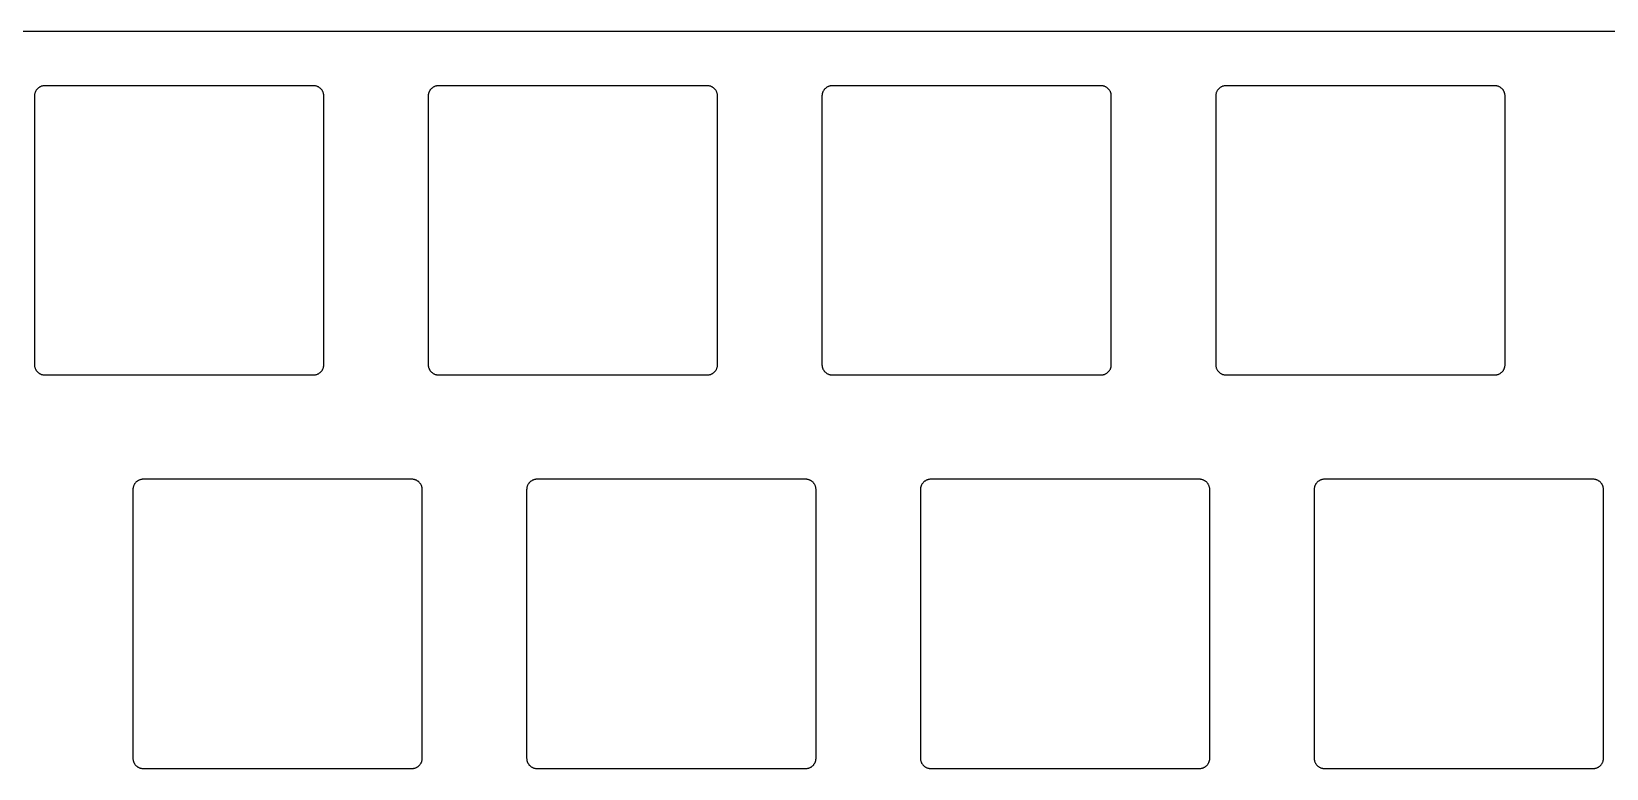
# Model space of a CAD drawing. Extents: x 17 to 282, y -159 to -67.
# Drawn here: x 133.9 to 210.1, y -102.5 to -66.8 of the extents above; entities that cross this region are included whole.
import ezdxf

# ---------------------------------------------------------------- set-up
doc = ezdxf.new("R2010")
doc.units = 0
doc.layers.add('BLACK', color=7, linetype='CONTINUOUS')

msp = doc.modelspace()

# ---------------------------------------------------------------- linework, layer by layer
at = {"layer": 'BLACK', "linetype": 'CONTINUOUS'}
for p, q in [((277.075, -66.85), (24, -66.85)), ((134.015, -69.9256), (134.013, -69.9502)), ((134.013, -69.9502), (134.013, -69.975)), ((134.013, -69.975), (134.013, -82.975)), ((134.018, -69.9012), (134.015, -69.9256)), ((134.022, -69.877), (134.018, -69.9012)), ((134.028, -69.8531), (134.022, -69.877)), ((134.034, -69.8296), (134.028, -69.8531)), ((134.042, -69.8064), (134.034, -69.8296)), ((134.051, -69.7837), (134.042, -69.8064)), ((134.06, -69.7614), (134.051, -69.7837)), ((134.071, -69.7396), (134.06, -69.7614)), ((134.083, -69.7183), (134.071, -69.7396)), ((134.097, -69.6976), (134.083, -69.7183)), ((134.111, -69.6775), (134.097, -69.6976)), ((134.126, -69.6581), (134.111, -69.6775)), ((134.142, -69.6394), (134.126, -69.6581)), ((134.159, -69.6214), (134.142, -69.6394)), ((134.177, -69.6043), (134.159, -69.6214)), ((134.196, -69.5882), (134.177, -69.6043)), ((134.215, -69.5731), (134.196, -69.5882)), ((134.235, -69.559), (134.215, -69.5731)), ((134.256, -69.5459), (134.235, -69.559)), ((134.277, -69.5339), (134.256, -69.5459)), ((134.299, -69.5229), (134.277, -69.5339)), ((134.321, -69.5131), (134.299, -69.5229)), ((134.344, -69.5043), (134.321, -69.5131)), ((134.367, -69.4966), (134.344, -69.5043)), ((134.391, -69.4901), (134.367, -69.4966)), ((134.415, -69.4847), (134.391, -69.4901)), ((134.439, -69.4805), (134.415, -69.4847)), ((134.463, -69.4774), (134.439, -69.4805)), ((134.488, -69.4756), (134.463, -69.4774)), ((134.513, -69.475), (134.488, -69.4756)), ((147.513, -69.475), (134.513, -69.475)), ((147.537, -69.4756), (147.513, -69.475)), ((147.562, -69.4774), (147.537, -69.4756)), ((147.586, -69.4805), (147.562, -69.4774)), ((147.611, -69.4847), (147.586, -69.4805)), ((147.634, -69.4901), (147.611, -69.4847)), ((147.658, -69.4966), (147.634, -69.4901)), ((147.681, -69.5043), (147.658, -69.4966)), ((147.704, -69.5131), (147.681, -69.5043)), ((147.726, -69.5229), (147.704, -69.5131)), ((147.748, -69.5339), (147.726, -69.5229)), ((147.769, -69.5459), (147.748, -69.5339)), ((147.79, -69.559), (147.769, -69.5459)), ((147.81, -69.5731), (147.79, -69.559)), ((147.829, -69.5882), (147.81, -69.5731)), ((147.848, -69.6043), (147.829, -69.5882)), ((147.866, -69.6214), (147.848, -69.6043)), ((147.883, -69.6394), (147.866, -69.6214)), ((147.899, -69.6581), (147.883, -69.6394)), ((147.914, -69.6775), (147.899, -69.6581)), ((147.929, -69.6976), (147.914, -69.6775)), ((147.942, -69.7183), (147.929, -69.6976)), ((147.954, -69.7396), (147.942, -69.7183)), ((147.965, -69.7614), (147.954, -69.7396)), ((147.974, -69.7837), (147.965, -69.7614)), ((147.983, -69.8064), (147.974, -69.7837)), ((147.991, -69.8296), (147.983, -69.8064)), ((147.997, -69.8531), (147.991, -69.8296)), ((148.003, -69.877), (147.997, -69.8531)), ((148.007, -69.9012), (148.003, -69.877)), ((148.01, -69.9256), (148.007, -69.9012)), ((148.012, -69.9502), (148.01, -69.9256)), ((148.013, -69.975), (148.012, -69.9502)), ((148.013, -82.975), (148.013, -69.975)), ((153.065, -69.9256), (153.063, -69.9502)), ((153.063, -69.9502), (153.063, -69.975)), ((153.063, -69.975), (153.063, -82.975)), ((153.068, -69.9012), (153.065, -69.9256)), ((153.072, -69.877), (153.068, -69.9012)), ((153.078, -69.8531), (153.072, -69.877)), ((153.084, -69.8296), (153.078, -69.8531)), ((153.092, -69.8064), (153.084, -69.8296)), ((153.101, -69.7837), (153.092, -69.8064)), ((153.11, -69.7614), (153.101, -69.7837)), ((153.121, -69.7396), (153.11, -69.7614)), ((153.133, -69.7183), (153.121, -69.7396)), ((153.147, -69.6976), (153.133, -69.7183)), ((153.161, -69.6775), (153.147, -69.6976)), ((153.176, -69.6581), (153.161, -69.6775)), ((153.192, -69.6394), (153.176, -69.6581)), ((153.209, -69.6214), (153.192, -69.6394)), ((153.227, -69.6043), (153.209, -69.6214)), ((153.246, -69.5882), (153.227, -69.6043)), ((153.265, -69.5731), (153.246, -69.5882)), ((153.285, -69.559), (153.265, -69.5731)), ((153.306, -69.5459), (153.285, -69.559)), ((153.327, -69.5339), (153.306, -69.5459)), ((153.349, -69.5229), (153.327, -69.5339)), ((153.371, -69.5131), (153.349, -69.5229)), ((153.394, -69.5043), (153.371, -69.5131)), ((153.417, -69.4966), (153.394, -69.5043)), ((153.441, -69.4901), (153.417, -69.4966)), ((153.465, -69.4847), (153.441, -69.4901)), ((153.489, -69.4805), (153.465, -69.4847)), ((153.513, -69.4774), (153.489, -69.4805)), ((153.538, -69.4756), (153.513, -69.4774)), ((153.563, -69.475), (153.538, -69.4756)), ((166.563, -69.475), (153.563, -69.475)), ((166.587, -69.4756), (166.563, -69.475)), ((166.612, -69.4774), (166.587, -69.4756)), ((166.636, -69.4805), (166.612, -69.4774)), ((166.661, -69.4847), (166.636, -69.4805)), ((166.684, -69.4901), (166.661, -69.4847)), ((166.708, -69.4966), (166.684, -69.4901)), ((166.731, -69.5043), (166.708, -69.4966)), ((166.754, -69.5131), (166.731, -69.5043)), ((166.776, -69.5229), (166.754, -69.5131)), ((166.798, -69.5339), (166.776, -69.5229)), ((166.819, -69.5459), (166.798, -69.5339)), ((166.84, -69.559), (166.819, -69.5459)), ((166.86, -69.5731), (166.84, -69.559)), ((166.879, -69.5882), (166.86, -69.5731)), ((166.898, -69.6043), (166.879, -69.5882)), ((166.916, -69.6214), (166.898, -69.6043)), ((166.933, -69.6394), (166.916, -69.6214)), ((166.949, -69.6581), (166.933, -69.6394)), ((166.964, -69.6775), (166.949, -69.6581)), ((166.978, -69.6976), (166.964, -69.6775)), ((166.992, -69.7183), (166.978, -69.6976)), ((167.004, -69.7396), (166.992, -69.7183)), ((167.015, -69.7614), (167.004, -69.7396)), ((167.024, -69.7837), (167.015, -69.7614)), ((167.033, -69.8064), (167.024, -69.7837)), ((167.041, -69.8296), (167.033, -69.8064)), ((167.047, -69.8531), (167.041, -69.8296)), ((167.053, -69.877), (167.047, -69.8531)), ((167.057, -69.9012), (167.053, -69.877)), ((167.06, -69.9256), (167.057, -69.9012)), ((167.062, -69.9502), (167.06, -69.9256)), ((167.063, -69.975), (167.062, -69.9502)), ((167.063, -82.975), (167.063, -69.975)), ((172.113, -69.9502), (172.112, -69.975)), ((172.112, -69.975), (172.112, -82.975)), ((172.115, -69.9256), (172.113, -69.9502)), ((172.118, -69.9012), (172.115, -69.9256)), ((172.122, -69.877), (172.118, -69.9012)), ((172.128, -69.8531), (172.122, -69.877)), ((172.134, -69.8296), (172.128, -69.8531)), ((172.142, -69.8064), (172.134, -69.8296)), ((172.151, -69.7837), (172.142, -69.8064)), ((172.16, -69.7614), (172.151, -69.7837)), ((172.171, -69.7396), (172.16, -69.7614)), ((172.183, -69.7183), (172.171, -69.7396)), ((172.197, -69.6976), (172.183, -69.7183)), ((172.211, -69.6775), (172.197, -69.6976)), ((172.226, -69.6581), (172.211, -69.6775)), ((172.242, -69.6394), (172.226, -69.6581)), ((172.259, -69.6214), (172.242, -69.6394)), ((172.277, -69.6043), (172.259, -69.6214)), ((172.296, -69.5882), (172.277, -69.6043)), ((172.315, -69.5731), (172.296, -69.5882)), ((172.335, -69.559), (172.315, -69.5731)), ((172.356, -69.5459), (172.335, -69.559)), ((172.377, -69.5339), (172.356, -69.5459)), ((172.399, -69.5229), (172.377, -69.5339)), ((172.421, -69.5131), (172.399, -69.5229)), ((172.444, -69.5043), (172.421, -69.5131)), ((172.467, -69.4966), (172.444, -69.5043)), ((172.491, -69.4901), (172.467, -69.4966)), ((172.514, -69.4847), (172.491, -69.4901)), ((172.539, -69.4805), (172.514, -69.4847)), ((172.563, -69.4774), (172.539, -69.4805)), ((172.588, -69.4756), (172.563, -69.4774)), ((172.612, -69.475), (172.588, -69.4756)), ((185.612, -69.475), (172.612, -69.475)), ((185.637, -69.4756), (185.612, -69.475)), ((185.662, -69.4774), (185.637, -69.4756)), ((185.686, -69.4805), (185.662, -69.4774)), ((185.71, -69.4847), (185.686, -69.4805)), ((185.734, -69.4901), (185.71, -69.4847)), ((185.758, -69.4966), (185.734, -69.4901)), ((185.781, -69.5043), (185.758, -69.4966)), ((185.804, -69.5131), (185.781, -69.5043)), ((185.826, -69.5229), (185.804, -69.5131)), ((185.848, -69.5339), (185.826, -69.5229)), ((185.869, -69.5459), (185.848, -69.5339)), ((185.89, -69.559), (185.869, -69.5459)), ((185.91, -69.5731), (185.89, -69.559)), ((185.929, -69.5882), (185.91, -69.5731)), ((185.948, -69.6043), (185.929, -69.5882)), ((185.966, -69.6214), (185.948, -69.6043)), ((185.983, -69.6394), (185.966, -69.6214)), ((185.999, -69.6581), (185.983, -69.6394)), ((186.014, -69.6775), (185.999, -69.6581)), ((186.028, -69.6976), (186.014, -69.6775)), ((186.042, -69.7183), (186.028, -69.6976)), ((186.054, -69.7396), (186.042, -69.7183)), ((186.065, -69.7614), (186.054, -69.7396)), ((186.074, -69.7837), (186.065, -69.7614)), ((186.083, -69.8064), (186.074, -69.7837)), ((186.091, -69.8296), (186.083, -69.8064)), ((186.097, -69.8531), (186.091, -69.8296)), ((186.103, -69.877), (186.097, -69.8531)), ((186.107, -69.9012), (186.103, -69.877)), ((186.11, -69.9256), (186.107, -69.9012)), ((186.112, -69.9502), (186.11, -69.9256)), ((186.112, -69.975), (186.112, -69.9502)), ((186.112, -82.975), (186.112, -69.975)), ((191.163, -69.9502), (191.162, -69.975)), ((191.162, -69.975), (191.162, -82.975)), ((191.165, -69.9256), (191.163, -69.9502)), ((191.168, -69.9012), (191.165, -69.9256)), ((191.172, -69.877), (191.168, -69.9012)), ((191.178, -69.8531), (191.172, -69.877)), ((191.184, -69.8296), (191.178, -69.8531)), ((191.192, -69.8064), (191.184, -69.8296)), ((191.201, -69.7837), (191.192, -69.8064)), ((191.21, -69.7614), (191.201, -69.7837)), ((191.221, -69.7396), (191.21, -69.7614)), ((191.233, -69.7183), (191.221, -69.7396)), ((191.247, -69.6976), (191.233, -69.7183)), ((191.261, -69.6775), (191.247, -69.6976)), ((191.276, -69.6581), (191.261, -69.6775)), ((191.292, -69.6394), (191.276, -69.6581)), ((191.309, -69.6214), (191.292, -69.6394)), ((191.327, -69.6043), (191.309, -69.6214)), ((191.346, -69.5882), (191.327, -69.6043)), ((191.365, -69.5731), (191.346, -69.5882)), ((191.385, -69.559), (191.365, -69.5731)), ((191.406, -69.5459), (191.385, -69.559)), ((191.427, -69.5339), (191.406, -69.5459)), ((191.449, -69.5229), (191.427, -69.5339)), ((191.471, -69.5131), (191.449, -69.5229)), ((191.494, -69.5043), (191.471, -69.5131)), ((191.517, -69.4966), (191.494, -69.5043)), ((191.541, -69.4901), (191.517, -69.4966)), ((191.564, -69.4847), (191.541, -69.4901)), ((191.589, -69.4805), (191.564, -69.4847)), ((191.613, -69.4774), (191.589, -69.4805)), ((191.638, -69.4756), (191.613, -69.4774)), ((191.662, -69.475), (191.638, -69.4756)), ((204.662, -69.475), (191.662, -69.475)), ((204.687, -69.4756), (204.662, -69.475)), ((204.712, -69.4774), (204.687, -69.4756)), ((204.736, -69.4805), (204.712, -69.4774)), ((204.761, -69.4847), (204.736, -69.4805)), ((204.784, -69.4901), (204.761, -69.4847)), ((204.808, -69.4966), (204.784, -69.4901)), ((204.831, -69.5043), (204.808, -69.4966)), ((204.854, -69.5131), (204.831, -69.5043)), ((204.876, -69.5229), (204.854, -69.5131)), ((204.898, -69.5339), (204.876, -69.5229)), ((204.919, -69.5459), (204.898, -69.5339)), ((204.94, -69.559), (204.919, -69.5459)), ((204.96, -69.5731), (204.94, -69.559)), ((204.979, -69.5882), (204.96, -69.5731)), ((204.998, -69.6043), (204.979, -69.5882)), ((205.016, -69.6214), (204.998, -69.6043)), ((205.033, -69.6394), (205.016, -69.6214)), ((205.049, -69.6581), (205.033, -69.6394)), ((205.064, -69.6775), (205.049, -69.6581)), ((205.078, -69.6976), (205.064, -69.6775)), ((205.092, -69.7183), (205.078, -69.6976)), ((205.104, -69.7396), (205.092, -69.7183)), ((205.115, -69.7614), (205.104, -69.7396)), ((205.124, -69.7837), (205.115, -69.7614)), ((205.133, -69.8064), (205.124, -69.7837)), ((205.141, -69.8296), (205.133, -69.8064)), ((205.147, -69.8531), (205.141, -69.8296)), ((205.153, -69.877), (205.147, -69.8531)), ((205.157, -69.9012), (205.153, -69.877)), ((205.16, -69.9256), (205.157, -69.9012)), ((205.162, -69.9502), (205.16, -69.9256)), ((205.162, -69.975), (205.162, -69.9502)), ((205.162, -82.975), (205.162, -69.975)), ((134.013, -82.975), (134.013, -82.9998)), ((134.013, -82.9998), (134.015, -83.0244)), ((134.015, -83.0244), (134.018, -83.0488)), ((134.018, -83.0488), (134.022, -83.073)), ((148.003, -83.073), (148.007, -83.0488)), ((148.007, -83.0488), (148.01, -83.0244)), ((148.01, -83.0244), (148.012, -82.9998)), ((148.012, -82.9998), (148.013, -82.975)), ((153.063, -82.975), (153.063, -82.9998)), ((153.063, -82.9998), (153.065, -83.0244)), ((153.065, -83.0244), (153.068, -83.0488)), ((153.068, -83.0488), (153.072, -83.073)), ((167.053, -83.073), (167.057, -83.0488)), ((167.057, -83.0488), (167.06, -83.0244)), ((167.06, -83.0244), (167.062, -82.9998)), ((167.062, -82.9998), (167.063, -82.975)), ((172.112, -82.975), (172.113, -82.9998)), ((172.113, -82.9998), (172.115, -83.0244)), ((172.115, -83.0244), (172.118, -83.0488)), ((172.118, -83.0488), (172.122, -83.073)), ((186.103, -83.073), (186.107, -83.0488)), ((186.107, -83.0488), (186.11, -83.0244)), ((186.11, -83.0244), (186.112, -82.9998)), ((186.112, -82.9998), (186.112, -82.975)), ((191.162, -82.975), (191.163, -82.9998)), ((191.163, -82.9998), (191.165, -83.0244)), ((191.165, -83.0244), (191.168, -83.0488)), ((191.168, -83.0488), (191.172, -83.073)), ((205.153, -83.073), (205.157, -83.0488)), ((205.157, -83.0488), (205.16, -83.0244)), ((205.16, -83.0244), (205.162, -82.9998)), ((205.162, -82.9998), (205.162, -82.975)), ((134.022, -83.073), (134.028, -83.0969)), ((134.028, -83.0969), (134.034, -83.1204)), ((134.034, -83.1204), (134.042, -83.1436)), ((134.042, -83.1436), (134.051, -83.1663)), ((134.051, -83.1663), (134.06, -83.1886)), ((134.06, -83.1886), (134.071, -83.2104)), ((134.071, -83.2104), (134.083, -83.2317)), ((134.083, -83.2317), (134.097, -83.2524)), ((134.097, -83.2524), (134.111, -83.2725)), ((134.111, -83.2725), (134.126, -83.2919)), ((134.126, -83.2919), (134.142, -83.3106)), ((134.142, -83.3106), (134.159, -83.3286)), ((134.159, -83.3286), (134.177, -83.3456)), ((134.177, -83.3456), (134.196, -83.3618)), ((134.196, -83.3618), (134.215, -83.3769)), ((134.215, -83.3769), (134.235, -83.391)), ((134.235, -83.391), (134.256, -83.4041)), ((134.256, -83.4041), (134.277, -83.4161)), ((134.277, -83.4161), (134.299, -83.4271)), ((134.299, -83.4271), (134.321, -83.4369)), ((134.321, -83.4369), (134.344, -83.4457)), ((134.344, -83.4457), (134.367, -83.4534)), ((134.367, -83.4534), (134.391, -83.4599)), ((134.391, -83.4599), (134.415, -83.4653)), ((134.415, -83.4653), (134.439, -83.4695)), ((134.439, -83.4695), (134.463, -83.4726)), ((134.463, -83.4726), (134.488, -83.4744)), ((134.488, -83.4744), (134.513, -83.475)), ((134.513, -83.475), (147.513, -83.475)), ((147.513, -83.475), (147.537, -83.4744)), ((147.537, -83.4744), (147.562, -83.4726)), ((147.562, -83.4726), (147.586, -83.4695)), ((147.586, -83.4695), (147.611, -83.4653)), ((147.611, -83.4653), (147.634, -83.4599)), ((147.634, -83.4599), (147.658, -83.4534)), ((147.658, -83.4534), (147.681, -83.4457)), ((147.681, -83.4457), (147.704, -83.4369)), ((147.704, -83.4369), (147.726, -83.4271)), ((147.726, -83.4271), (147.748, -83.4161)), ((147.748, -83.4161), (147.769, -83.4041)), ((147.769, -83.4041), (147.79, -83.391)), ((147.79, -83.391), (147.81, -83.3769)), ((147.81, -83.3769), (147.829, -83.3618)), ((147.829, -83.3618), (147.848, -83.3456)), ((147.848, -83.3456), (147.866, -83.3286)), ((147.866, -83.3286), (147.883, -83.3106)), ((147.883, -83.3106), (147.899, -83.2919)), ((147.899, -83.2919), (147.914, -83.2725)), ((147.914, -83.2725), (147.929, -83.2524)), ((147.929, -83.2524), (147.942, -83.2317)), ((147.942, -83.2317), (147.954, -83.2104)), ((147.954, -83.2104), (147.965, -83.1886)), ((147.965, -83.1886), (147.974, -83.1663)), ((147.974, -83.1663), (147.983, -83.1436)), ((147.983, -83.1436), (147.991, -83.1204)), ((147.991, -83.1204), (147.997, -83.0969)), ((147.997, -83.0969), (148.003, -83.073)), ((153.072, -83.073), (153.078, -83.0969)), ((153.078, -83.0969), (153.084, -83.1204)), ((153.084, -83.1204), (153.092, -83.1436)), ((153.092, -83.1436), (153.101, -83.1663)), ((153.101, -83.1663), (153.11, -83.1886)), ((153.11, -83.1886), (153.121, -83.2104)), ((153.121, -83.2104), (153.133, -83.2317)), ((153.133, -83.2317), (153.147, -83.2524)), ((153.147, -83.2524), (153.161, -83.2725)), ((153.161, -83.2725), (153.176, -83.2919)), ((153.176, -83.2919), (153.192, -83.3106)), ((153.192, -83.3106), (153.209, -83.3286)), ((153.209, -83.3286), (153.227, -83.3456)), ((153.227, -83.3456), (153.246, -83.3618)), ((153.246, -83.3618), (153.265, -83.3769)), ((153.265, -83.3769), (153.285, -83.391)), ((153.285, -83.391), (153.306, -83.4041)), ((153.306, -83.4041), (153.327, -83.4161)), ((153.327, -83.4161), (153.349, -83.4271)), ((153.349, -83.4271), (153.371, -83.4369)), ((153.371, -83.4369), (153.394, -83.4457)), ((153.394, -83.4457), (153.417, -83.4534)), ((153.417, -83.4534), (153.441, -83.4599)), ((153.441, -83.4599), (153.465, -83.4653)), ((153.465, -83.4653), (153.489, -83.4695)), ((153.489, -83.4695), (153.513, -83.4726)), ((153.513, -83.4726), (153.538, -83.4744)), ((153.538, -83.4744), (153.563, -83.475)), ((153.563, -83.475), (166.563, -83.475)), ((166.563, -83.475), (166.587, -83.4744)), ((166.587, -83.4744), (166.612, -83.4726)), ((166.612, -83.4726), (166.636, -83.4695)), ((166.636, -83.4695), (166.661, -83.4653)), ((166.661, -83.4653), (166.684, -83.4599)), ((166.684, -83.4599), (166.708, -83.4534)), ((166.708, -83.4534), (166.731, -83.4457)), ((166.731, -83.4457), (166.754, -83.4369)), ((166.754, -83.4369), (166.776, -83.4271)), ((166.776, -83.4271), (166.798, -83.4161)), ((166.798, -83.4161), (166.819, -83.4041)), ((166.819, -83.4041), (166.84, -83.391)), ((166.84, -83.391), (166.86, -83.3769)), ((166.86, -83.3769), (166.879, -83.3618)), ((166.879, -83.3618), (166.898, -83.3456)), ((166.898, -83.3456), (166.916, -83.3286)), ((166.916, -83.3286), (166.933, -83.3106)), ((166.933, -83.3106), (166.949, -83.2919)), ((166.949, -83.2919), (166.964, -83.2725)), ((166.964, -83.2725), (166.978, -83.2524)), ((166.978, -83.2524), (166.992, -83.2317)), ((166.992, -83.2317), (167.004, -83.2104)), ((167.004, -83.2104), (167.015, -83.1886)), ((167.015, -83.1886), (167.024, -83.1663)), ((167.024, -83.1663), (167.033, -83.1436)), ((167.033, -83.1436), (167.041, -83.1204)), ((167.041, -83.1204), (167.047, -83.0969)), ((167.047, -83.0969), (167.053, -83.073)), ((172.122, -83.073), (172.128, -83.0969)), ((172.128, -83.0969), (172.134, -83.1204)), ((172.134, -83.1204), (172.142, -83.1436)), ((172.142, -83.1436), (172.151, -83.1663)), ((172.151, -83.1663), (172.16, -83.1886)), ((172.16, -83.1886), (172.171, -83.2104)), ((172.171, -83.2104), (172.183, -83.2317)), ((172.183, -83.2317), (172.197, -83.2524)), ((172.197, -83.2524), (172.211, -83.2725)), ((172.211, -83.2725), (172.226, -83.2919)), ((172.226, -83.2919), (172.242, -83.3106)), ((172.242, -83.3106), (172.259, -83.3286)), ((172.259, -83.3286), (172.277, -83.3456)), ((172.277, -83.3456), (172.296, -83.3618)), ((172.296, -83.3618), (172.315, -83.3769)), ((172.315, -83.3769), (172.335, -83.391)), ((172.335, -83.391), (172.356, -83.4041)), ((172.356, -83.4041), (172.377, -83.4161)), ((172.377, -83.4161), (172.399, -83.4271)), ((172.399, -83.4271), (172.421, -83.4369)), ((172.421, -83.4369), (172.444, -83.4457)), ((172.444, -83.4457), (172.467, -83.4534)), ((172.467, -83.4534), (172.491, -83.4599)), ((172.491, -83.4599), (172.514, -83.4653)), ((172.514, -83.4653), (172.539, -83.4695)), ((172.539, -83.4695), (172.563, -83.4726)), ((172.563, -83.4726), (172.588, -83.4744)), ((172.588, -83.4744), (172.612, -83.475)), ((172.612, -83.475), (185.612, -83.475)), ((185.612, -83.475), (185.637, -83.4744)), ((185.637, -83.4744), (185.662, -83.4726)), ((185.662, -83.4726), (185.686, -83.4695)), ((185.686, -83.4695), (185.71, -83.4653)), ((185.71, -83.4653), (185.734, -83.4599)), ((185.734, -83.4599), (185.758, -83.4534)), ((185.758, -83.4534), (185.781, -83.4457)), ((185.781, -83.4457), (185.804, -83.4369)), ((185.804, -83.4369), (185.826, -83.4271)), ((185.826, -83.4271), (185.848, -83.4161)), ((185.848, -83.4161), (185.869, -83.4041)), ((185.869, -83.4041), (185.89, -83.391)), ((185.89, -83.391), (185.91, -83.3769)), ((185.91, -83.3769), (185.929, -83.3618)), ((185.929, -83.3618), (185.948, -83.3456)), ((185.948, -83.3456), (185.966, -83.3286)), ((185.966, -83.3286), (185.983, -83.3106)), ((185.983, -83.3106), (185.999, -83.2919)), ((185.999, -83.2919), (186.014, -83.2725)), ((186.014, -83.2725), (186.028, -83.2524)), ((186.028, -83.2524), (186.042, -83.2317)), ((186.042, -83.2317), (186.054, -83.2104)), ((186.054, -83.2104), (186.065, -83.1886)), ((186.065, -83.1886), (186.074, -83.1663)), ((186.074, -83.1663), (186.083, -83.1436)), ((186.083, -83.1436), (186.091, -83.1204)), ((186.091, -83.1204), (186.097, -83.0969)), ((186.097, -83.0969), (186.103, -83.073)), ((191.172, -83.073), (191.178, -83.0969)), ((191.178, -83.0969), (191.184, -83.1204)), ((191.184, -83.1204), (191.192, -83.1436)), ((191.192, -83.1436), (191.201, -83.1663)), ((191.201, -83.1663), (191.21, -83.1886)), ((191.21, -83.1886), (191.221, -83.2104)), ((191.221, -83.2104), (191.233, -83.2317)), ((191.233, -83.2317), (191.247, -83.2524)), ((191.247, -83.2524), (191.261, -83.2725)), ((191.261, -83.2725), (191.276, -83.2919)), ((191.276, -83.2919), (191.292, -83.3106)), ((191.292, -83.3106), (191.309, -83.3286)), ((191.309, -83.3286), (191.327, -83.3456)), ((191.327, -83.3456), (191.346, -83.3618)), ((191.346, -83.3618), (191.365, -83.3769)), ((191.365, -83.3769), (191.385, -83.391)), ((191.385, -83.391), (191.406, -83.4041)), ((191.406, -83.4041), (191.427, -83.4161)), ((191.427, -83.4161), (191.449, -83.4271)), ((191.449, -83.4271), (191.471, -83.4369)), ((191.471, -83.4369), (191.494, -83.4457)), ((191.494, -83.4457), (191.517, -83.4534)), ((191.517, -83.4534), (191.541, -83.4599)), ((191.541, -83.4599), (191.564, -83.4653)), ((191.564, -83.4653), (191.589, -83.4695)), ((191.589, -83.4695), (191.613, -83.4726)), ((191.613, -83.4726), (191.638, -83.4744)), ((191.638, -83.4744), (191.662, -83.475)), ((191.662, -83.475), (204.662, -83.475)), ((204.662, -83.475), (204.687, -83.4744)), ((204.687, -83.4744), (204.712, -83.4726)), ((204.712, -83.4726), (204.736, -83.4695)), ((204.736, -83.4695), (204.761, -83.4653)), ((204.761, -83.4653), (204.784, -83.4599)), ((204.784, -83.4599), (204.808, -83.4534)), ((204.808, -83.4534), (204.831, -83.4457)), ((204.831, -83.4457), (204.854, -83.4369)), ((204.854, -83.4369), (204.876, -83.4271)), ((204.876, -83.4271), (204.898, -83.4161)), ((204.898, -83.4161), (204.919, -83.4041)), ((204.919, -83.4041), (204.94, -83.391)), ((204.94, -83.391), (204.96, -83.3769)), ((204.96, -83.3769), (204.979, -83.3618)), ((204.979, -83.3618), (204.998, -83.3456)), ((204.998, -83.3456), (205.016, -83.3286)), ((205.016, -83.3286), (205.033, -83.3106)), ((205.033, -83.3106), (205.049, -83.2919)), ((205.049, -83.2919), (205.064, -83.2725)), ((205.064, -83.2725), (205.078, -83.2524)), ((205.078, -83.2524), (205.092, -83.2317)), ((205.092, -83.2317), (205.104, -83.2104)), ((205.104, -83.2104), (205.115, -83.1886)), ((205.115, -83.1886), (205.124, -83.1663)), ((205.124, -83.1663), (205.133, -83.1436)), ((205.133, -83.1436), (205.141, -83.1204)), ((205.141, -83.1204), (205.147, -83.0969)), ((205.147, -83.0969), (205.153, -83.073)), ((138.776, -89.0002), (138.775, -89.025)), ((138.775, -89.025), (138.775, -102.025)), ((138.777, -88.9756), (138.776, -89.0002)), ((138.78, -88.9512), (138.777, -88.9756)), ((138.785, -88.927), (138.78, -88.9512)), ((138.79, -88.9031), (138.785, -88.927)), ((138.797, -88.8796), (138.79, -88.9031)), ((138.804, -88.8564), (138.797, -88.8796)), ((138.813, -88.8337), (138.804, -88.8564)), ((138.823, -88.8114), (138.813, -88.8337)), ((138.834, -88.7896), (138.823, -88.8114)), ((138.846, -88.7683), (138.834, -88.7896)), ((138.859, -88.7476), (138.846, -88.7683)), ((138.873, -88.7275), (138.859, -88.7476)), ((138.888, -88.7081), (138.873, -88.7275)), ((138.904, -88.6894), (138.888, -88.7081)), ((138.921, -88.6714), (138.904, -88.6894)), ((138.939, -88.6543), (138.921, -88.6714)), ((138.958, -88.6382), (138.939, -88.6543)), ((138.978, -88.6231), (138.958, -88.6382)), ((138.998, -88.609), (138.978, -88.6231)), ((139.018, -88.5959), (138.998, -88.609)), ((139.04, -88.5839), (139.018, -88.5959)), ((139.061, -88.5729), (139.04, -88.5839)), ((139.084, -88.5631), (139.061, -88.5729)), ((139.106, -88.5543), (139.084, -88.5631)), ((139.13, -88.5466), (139.106, -88.5543)), ((139.153, -88.5401), (139.13, -88.5466)), ((139.177, -88.5347), (139.153, -88.5401)), ((139.201, -88.5305), (139.177, -88.5347)), ((139.226, -88.5274), (139.201, -88.5305)), ((139.25, -88.5256), (139.226, -88.5274)), ((139.275, -88.525), (139.25, -88.5256)), ((152.275, -88.525), (139.275, -88.525)), ((152.3, -88.5256), (152.275, -88.525)), ((152.324, -88.5274), (152.3, -88.5256)), ((152.349, -88.5305), (152.324, -88.5274)), ((152.373, -88.5347), (152.349, -88.5305)), ((152.397, -88.5401), (152.373, -88.5347)), ((152.42, -88.5466), (152.397, -88.5401)), ((152.444, -88.5543), (152.42, -88.5466)), ((152.466, -88.5631), (152.444, -88.5543)), ((152.489, -88.5729), (152.466, -88.5631)), ((152.51, -88.5839), (152.489, -88.5729)), ((152.532, -88.5959), (152.51, -88.5839)), ((152.552, -88.609), (152.532, -88.5959)), ((152.572, -88.6231), (152.552, -88.609)), ((152.592, -88.6382), (152.572, -88.6231)), ((152.611, -88.6543), (152.592, -88.6382)), ((152.629, -88.6714), (152.611, -88.6543)), ((152.646, -88.6894), (152.629, -88.6714)), ((152.662, -88.7081), (152.646, -88.6894)), ((152.677, -88.7275), (152.662, -88.7081)), ((152.691, -88.7476), (152.677, -88.7275)), ((152.704, -88.7683), (152.691, -88.7476)), ((152.716, -88.7896), (152.704, -88.7683)), ((152.727, -88.8114), (152.716, -88.7896)), ((152.737, -88.8337), (152.727, -88.8114)), ((152.746, -88.8564), (152.737, -88.8337)), ((152.753, -88.8796), (152.746, -88.8564)), ((152.76, -88.9031), (152.753, -88.8796)), ((152.765, -88.927), (152.76, -88.9031)), ((152.77, -88.9512), (152.765, -88.927)), ((152.773, -88.9756), (152.77, -88.9512)), ((152.774, -89.0002), (152.773, -88.9756)), ((152.775, -89.025), (152.774, -89.0002)), ((152.775, -102.025), (152.775, -89.025)), ((157.826, -89.0002), (157.825, -89.025)), ((157.825, -89.025), (157.825, -102.025)), ((157.827, -88.9756), (157.826, -89.0002)), ((157.83, -88.9512), (157.827, -88.9756)), ((157.835, -88.927), (157.83, -88.9512)), ((157.84, -88.9031), (157.835, -88.927)), ((157.847, -88.8796), (157.84, -88.9031)), ((157.854, -88.8564), (157.847, -88.8796)), ((157.863, -88.8337), (157.854, -88.8564)), ((157.873, -88.8114), (157.863, -88.8337)), ((157.884, -88.7896), (157.873, -88.8114)), ((157.896, -88.7683), (157.884, -88.7896)), ((157.909, -88.7476), (157.896, -88.7683)), ((157.923, -88.7275), (157.909, -88.7476)), ((157.938, -88.7081), (157.923, -88.7275)), ((157.954, -88.6894), (157.938, -88.7081)), ((157.971, -88.6714), (157.954, -88.6894)), ((157.989, -88.6543), (157.971, -88.6714)), ((158.008, -88.6382), (157.989, -88.6543)), ((158.028, -88.6231), (158.008, -88.6382)), ((158.048, -88.609), (158.028, -88.6231)), ((158.068, -88.5959), (158.048, -88.609)), ((158.09, -88.5839), (158.068, -88.5959)), ((158.111, -88.5729), (158.09, -88.5839)), ((158.134, -88.5631), (158.111, -88.5729)), ((158.156, -88.5543), (158.134, -88.5631)), ((158.18, -88.5466), (158.156, -88.5543)), ((158.203, -88.5401), (158.18, -88.5466)), ((158.227, -88.5347), (158.203, -88.5401)), ((158.251, -88.5305), (158.227, -88.5347)), ((158.276, -88.5274), (158.251, -88.5305)), ((158.3, -88.5256), (158.276, -88.5274)), ((158.325, -88.525), (158.3, -88.5256)), ((171.325, -88.525), (158.325, -88.525)), ((171.35, -88.5256), (171.325, -88.525)), ((171.374, -88.5274), (171.35, -88.5256)), ((171.399, -88.5305), (171.374, -88.5274)), ((171.423, -88.5347), (171.399, -88.5305)), ((171.447, -88.5401), (171.423, -88.5347)), ((171.47, -88.5466), (171.447, -88.5401)), ((171.494, -88.5543), (171.47, -88.5466)), ((171.516, -88.5631), (171.494, -88.5543)), ((171.539, -88.5729), (171.516, -88.5631)), ((171.56, -88.5839), (171.539, -88.5729)), ((171.582, -88.5959), (171.56, -88.5839)), ((171.602, -88.609), (171.582, -88.5959)), ((171.622, -88.6231), (171.602, -88.609)), ((171.642, -88.6382), (171.622, -88.6231)), ((171.661, -88.6543), (171.642, -88.6382)), ((171.679, -88.6714), (171.661, -88.6543)), ((171.696, -88.6894), (171.679, -88.6714)), ((171.712, -88.7081), (171.696, -88.6894)), ((171.727, -88.7275), (171.712, -88.7081)), ((171.741, -88.7476), (171.727, -88.7275)), ((171.754, -88.7683), (171.741, -88.7476)), ((171.766, -88.7896), (171.754, -88.7683)), ((171.777, -88.8114), (171.766, -88.7896)), ((171.787, -88.8337), (171.777, -88.8114)), ((171.796, -88.8564), (171.787, -88.8337)), ((171.803, -88.8796), (171.796, -88.8564)), ((171.81, -88.9031), (171.803, -88.8796)), ((171.815, -88.927), (171.81, -88.9031)), ((171.82, -88.9512), (171.815, -88.927)), ((171.823, -88.9756), (171.82, -88.9512)), ((171.824, -89.0002), (171.823, -88.9756)), ((171.825, -89.025), (171.824, -89.0002)), ((171.825, -102.025), (171.825, -89.025)), ((176.876, -89.0002), (176.875, -89.025)), ((176.875, -89.025), (176.875, -102.025)), ((176.877, -88.9756), (176.876, -89.0002)), ((176.88, -88.9512), (176.877, -88.9756)), ((176.885, -88.927), (176.88, -88.9512)), ((176.89, -88.9031), (176.885, -88.927)), ((176.897, -88.8796), (176.89, -88.9031)), ((176.904, -88.8564), (176.897, -88.8796)), ((176.913, -88.8337), (176.904, -88.8564)), ((176.923, -88.8114), (176.913, -88.8337)), ((176.934, -88.7896), (176.923, -88.8114)), ((176.946, -88.7683), (176.934, -88.7896)), ((176.959, -88.7476), (176.946, -88.7683)), ((176.973, -88.7275), (176.959, -88.7476)), ((176.988, -88.7081), (176.973, -88.7275)), ((177.004, -88.6894), (176.988, -88.7081)), ((177.021, -88.6714), (177.004, -88.6894)), ((177.039, -88.6543), (177.021, -88.6714)), ((177.058, -88.6382), (177.039, -88.6543)), ((177.078, -88.6231), (177.058, -88.6382)), ((177.098, -88.609), (177.078, -88.6231)), ((177.118, -88.5959), (177.098, -88.609)), ((177.14, -88.5839), (177.118, -88.5959)), ((177.161, -88.5729), (177.14, -88.5839)), ((177.184, -88.5631), (177.161, -88.5729)), ((177.206, -88.5543), (177.184, -88.5631)), ((177.23, -88.5466), (177.206, -88.5543)), ((177.253, -88.5401), (177.23, -88.5466)), ((177.277, -88.5347), (177.253, -88.5401)), ((177.301, -88.5305), (177.277, -88.5347)), ((177.326, -88.5274), (177.301, -88.5305)), ((177.35, -88.5256), (177.326, -88.5274)), ((177.375, -88.525), (177.35, -88.5256)), ((190.375, -88.525), (177.375, -88.525)), ((190.4, -88.5256), (190.375, -88.525)), ((190.424, -88.5274), (190.4, -88.5256)), ((190.449, -88.5305), (190.424, -88.5274)), ((190.473, -88.5347), (190.449, -88.5305)), ((190.497, -88.5401), (190.473, -88.5347)), ((190.52, -88.5466), (190.497, -88.5401)), ((190.544, -88.5543), (190.52, -88.5466)), ((190.566, -88.5631), (190.544, -88.5543)), ((190.589, -88.5729), (190.566, -88.5631)), ((190.61, -88.5839), (190.589, -88.5729)), ((190.632, -88.5959), (190.61, -88.5839)), ((190.652, -88.609), (190.632, -88.5959)), ((190.672, -88.6231), (190.652, -88.609)), ((190.692, -88.6382), (190.672, -88.6231)), ((190.711, -88.6543), (190.692, -88.6382)), ((190.729, -88.6714), (190.711, -88.6543)), ((190.746, -88.6894), (190.729, -88.6714)), ((190.762, -88.7081), (190.746, -88.6894)), ((190.777, -88.7275), (190.762, -88.7081)), ((190.791, -88.7476), (190.777, -88.7275)), ((190.804, -88.7683), (190.791, -88.7476)), ((190.816, -88.7896), (190.804, -88.7683)), ((190.827, -88.8114), (190.816, -88.7896)), ((190.837, -88.8337), (190.827, -88.8114)), ((190.846, -88.8564), (190.837, -88.8337)), ((190.853, -88.8796), (190.846, -88.8564)), ((190.86, -88.9031), (190.853, -88.8796)), ((190.865, -88.927), (190.86, -88.9031)), ((190.87, -88.9512), (190.865, -88.927)), ((190.873, -88.9756), (190.87, -88.9512)), ((190.874, -89.0002), (190.873, -88.9756)), ((190.875, -89.025), (190.874, -89.0002)), ((190.875, -102.025), (190.875, -89.025)), ((195.926, -89.0002), (195.925, -89.025)), ((195.925, -89.025), (195.925, -102.025)), ((195.927, -88.9756), (195.926, -89.0002)), ((195.93, -88.9512), (195.927, -88.9756)), ((195.935, -88.927), (195.93, -88.9512)), ((195.94, -88.9031), (195.935, -88.927)), ((195.947, -88.8796), (195.94, -88.9031)), ((195.954, -88.8564), (195.947, -88.8796)), ((195.963, -88.8337), (195.954, -88.8564)), ((195.973, -88.8114), (195.963, -88.8337)), ((195.984, -88.7896), (195.973, -88.8114)), ((195.996, -88.7683), (195.984, -88.7896)), ((196.009, -88.7476), (195.996, -88.7683)), ((196.023, -88.7275), (196.009, -88.7476)), ((196.038, -88.7081), (196.023, -88.7275)), ((196.054, -88.6894), (196.038, -88.7081)), ((196.071, -88.6714), (196.054, -88.6894)), ((196.089, -88.6543), (196.071, -88.6714)), ((196.108, -88.6382), (196.089, -88.6543)), ((196.128, -88.6231), (196.108, -88.6382)), ((196.148, -88.609), (196.128, -88.6231)), ((196.168, -88.5959), (196.148, -88.609)), ((196.19, -88.5839), (196.168, -88.5959)), ((196.211, -88.5729), (196.19, -88.5839)), ((196.234, -88.5631), (196.211, -88.5729)), ((196.256, -88.5543), (196.234, -88.5631)), ((196.28, -88.5466), (196.256, -88.5543)), ((196.303, -88.5401), (196.28, -88.5466)), ((196.327, -88.5347), (196.303, -88.5401)), ((196.351, -88.5305), (196.327, -88.5347)), ((196.376, -88.5274), (196.351, -88.5305)), ((196.4, -88.5256), (196.376, -88.5274)), ((196.425, -88.525), (196.4, -88.5256)), ((209.425, -88.525), (196.425, -88.525)), ((209.45, -88.5256), (209.425, -88.525)), ((209.474, -88.5274), (209.45, -88.5256)), ((209.499, -88.5305), (209.474, -88.5274)), ((209.523, -88.5347), (209.499, -88.5305)), ((209.547, -88.5401), (209.523, -88.5347)), ((209.57, -88.5466), (209.547, -88.5401)), ((209.594, -88.5543), (209.57, -88.5466)), ((209.616, -88.5631), (209.594, -88.5543)), ((209.639, -88.5729), (209.616, -88.5631)), ((209.66, -88.5839), (209.639, -88.5729)), ((209.682, -88.5959), (209.66, -88.5839)), ((209.702, -88.609), (209.682, -88.5959)), ((209.722, -88.6231), (209.702, -88.609)), ((209.742, -88.6382), (209.722, -88.6231)), ((209.761, -88.6543), (209.742, -88.6382)), ((209.779, -88.6714), (209.761, -88.6543)), ((209.796, -88.6894), (209.779, -88.6714)), ((209.812, -88.7081), (209.796, -88.6894)), ((209.827, -88.7275), (209.812, -88.7081)), ((209.841, -88.7476), (209.827, -88.7275)), ((209.854, -88.7683), (209.841, -88.7476)), ((209.866, -88.7896), (209.854, -88.7683)), ((209.877, -88.8114), (209.866, -88.7896)), ((209.887, -88.8337), (209.877, -88.8114)), ((209.896, -88.8564), (209.887, -88.8337)), ((209.903, -88.8796), (209.896, -88.8564)), ((209.91, -88.9031), (209.903, -88.8796)), ((209.915, -88.927), (209.91, -88.9031)), ((209.92, -88.9512), (209.915, -88.927)), ((209.923, -88.9756), (209.92, -88.9512)), ((209.924, -89.0002), (209.923, -88.9756)), ((209.925, -89.025), (209.924, -89.0002)), ((209.925, -102.025), (209.925, -89.025)), ((138.775, -102.025), (138.776, -102.05)), ((138.776, -102.05), (138.777, -102.074)), ((138.777, -102.074), (138.78, -102.099)), ((138.78, -102.099), (138.785, -102.123)), ((152.765, -102.123), (152.77, -102.099)), ((152.77, -102.099), (152.773, -102.074)), ((152.773, -102.074), (152.774, -102.05)), ((152.774, -102.05), (152.775, -102.025)), ((157.825, -102.025), (157.826, -102.05)), ((157.826, -102.05), (157.827, -102.074)), ((157.827, -102.074), (157.83, -102.099)), ((157.83, -102.099), (157.835, -102.123)), ((171.815, -102.123), (171.82, -102.099)), ((171.82, -102.099), (171.823, -102.074)), ((171.823, -102.074), (171.824, -102.05)), ((171.824, -102.05), (171.825, -102.025)), ((176.875, -102.025), (176.876, -102.05)), ((176.876, -102.05), (176.877, -102.074)), ((176.877, -102.074), (176.88, -102.099)), ((176.88, -102.099), (176.885, -102.123)), ((190.865, -102.123), (190.87, -102.099)), ((190.87, -102.099), (190.873, -102.074)), ((190.873, -102.074), (190.874, -102.05)), ((190.874, -102.05), (190.875, -102.025)), ((195.925, -102.025), (195.926, -102.05)), ((195.926, -102.05), (195.927, -102.074)), ((195.927, -102.074), (195.93, -102.099)), ((195.93, -102.099), (195.935, -102.123)), ((209.915, -102.123), (209.92, -102.099)), ((209.92, -102.099), (209.923, -102.074)), ((209.923, -102.074), (209.924, -102.05)), ((209.924, -102.05), (209.925, -102.025)), ((138.785, -102.123), (138.79, -102.147)), ((138.79, -102.147), (138.797, -102.17)), ((138.797, -102.17), (138.804, -102.194)), ((138.804, -102.194), (138.813, -102.216)), ((138.813, -102.216), (138.823, -102.239)), ((138.823, -102.239), (138.834, -102.26)), ((138.834, -102.26), (138.846, -102.282)), ((138.846, -102.282), (138.859, -102.302)), ((138.859, -102.302), (138.873, -102.322)), ((138.873, -102.322), (138.888, -102.342)), ((138.888, -102.342), (138.904, -102.361)), ((138.904, -102.361), (138.921, -102.379)), ((138.921, -102.379), (138.939, -102.396)), ((138.939, -102.396), (138.958, -102.412)), ((138.958, -102.412), (138.978, -102.427)), ((138.978, -102.427), (138.998, -102.441)), ((138.998, -102.441), (139.018, -102.454)), ((139.018, -102.454), (139.04, -102.466)), ((139.04, -102.466), (139.061, -102.477)), ((139.061, -102.477), (139.084, -102.487)), ((139.084, -102.487), (139.106, -102.496)), ((139.106, -102.496), (139.13, -102.503)), ((139.13, -102.503), (139.153, -102.51)), ((139.153, -102.51), (139.177, -102.515)), ((139.177, -102.515), (139.201, -102.52)), ((139.201, -102.52), (139.226, -102.523)), ((139.226, -102.523), (139.25, -102.524)), ((139.25, -102.524), (139.275, -102.525)), ((139.275, -102.525), (152.275, -102.525)), ((152.275, -102.525), (152.3, -102.524)), ((152.3, -102.524), (152.324, -102.523)), ((152.324, -102.523), (152.349, -102.52)), ((152.349, -102.52), (152.373, -102.515)), ((152.373, -102.515), (152.397, -102.51)), ((152.397, -102.51), (152.42, -102.503)), ((152.42, -102.503), (152.444, -102.496)), ((152.444, -102.496), (152.466, -102.487)), ((152.466, -102.487), (152.489, -102.477)), ((152.489, -102.477), (152.51, -102.466)), ((152.51, -102.466), (152.532, -102.454)), ((152.532, -102.454), (152.552, -102.441)), ((152.552, -102.441), (152.572, -102.427)), ((152.572, -102.427), (152.592, -102.412)), ((152.592, -102.412), (152.611, -102.396)), ((152.611, -102.396), (152.629, -102.379)), ((152.629, -102.379), (152.646, -102.361)), ((152.646, -102.361), (152.662, -102.342)), ((152.662, -102.342), (152.677, -102.322)), ((152.677, -102.322), (152.691, -102.302)), ((152.691, -102.302), (152.704, -102.282)), ((152.704, -102.282), (152.716, -102.26)), ((152.716, -102.26), (152.727, -102.239)), ((152.727, -102.239), (152.737, -102.216)), ((152.737, -102.216), (152.746, -102.194)), ((152.746, -102.194), (152.753, -102.17)), ((152.753, -102.17), (152.76, -102.147)), ((152.76, -102.147), (152.765, -102.123)), ((157.835, -102.123), (157.84, -102.147)), ((157.84, -102.147), (157.847, -102.17)), ((157.847, -102.17), (157.854, -102.194)), ((157.854, -102.194), (157.863, -102.216)), ((157.863, -102.216), (157.873, -102.239)), ((157.873, -102.239), (157.884, -102.26)), ((157.884, -102.26), (157.896, -102.282)), ((157.896, -102.282), (157.909, -102.302)), ((157.909, -102.302), (157.923, -102.322)), ((157.923, -102.322), (157.938, -102.342)), ((157.938, -102.342), (157.954, -102.361)), ((157.954, -102.361), (157.971, -102.379)), ((157.971, -102.379), (157.989, -102.396)), ((157.989, -102.396), (158.008, -102.412)), ((158.008, -102.412), (158.028, -102.427)), ((158.028, -102.427), (158.048, -102.441)), ((158.048, -102.441), (158.068, -102.454)), ((158.068, -102.454), (158.09, -102.466)), ((158.09, -102.466), (158.111, -102.477)), ((158.111, -102.477), (158.134, -102.487)), ((158.134, -102.487), (158.156, -102.496)), ((158.156, -102.496), (158.18, -102.503)), ((158.18, -102.503), (158.203, -102.51)), ((158.203, -102.51), (158.227, -102.515)), ((158.227, -102.515), (158.251, -102.52)), ((158.251, -102.52), (158.276, -102.523)), ((158.276, -102.523), (158.3, -102.524)), ((158.3, -102.524), (158.325, -102.525)), ((158.325, -102.525), (171.325, -102.525)), ((171.325, -102.525), (171.35, -102.524)), ((171.35, -102.524), (171.374, -102.523)), ((171.374, -102.523), (171.399, -102.52)), ((171.399, -102.52), (171.423, -102.515)), ((171.423, -102.515), (171.447, -102.51)), ((171.447, -102.51), (171.47, -102.503)), ((171.47, -102.503), (171.494, -102.496)), ((171.494, -102.496), (171.516, -102.487)), ((171.516, -102.487), (171.539, -102.477)), ((171.539, -102.477), (171.56, -102.466)), ((171.56, -102.466), (171.582, -102.454)), ((171.582, -102.454), (171.602, -102.441)), ((171.602, -102.441), (171.622, -102.427)), ((171.622, -102.427), (171.642, -102.412)), ((171.642, -102.412), (171.661, -102.396)), ((171.661, -102.396), (171.679, -102.379)), ((171.679, -102.379), (171.696, -102.361)), ((171.696, -102.361), (171.712, -102.342)), ((171.712, -102.342), (171.727, -102.322)), ((171.727, -102.322), (171.741, -102.302)), ((171.741, -102.302), (171.754, -102.282)), ((171.754, -102.282), (171.766, -102.26)), ((171.766, -102.26), (171.777, -102.239)), ((171.777, -102.239), (171.787, -102.216)), ((171.787, -102.216), (171.796, -102.194)), ((171.796, -102.194), (171.803, -102.17)), ((171.803, -102.17), (171.81, -102.147)), ((171.81, -102.147), (171.815, -102.123)), ((176.885, -102.123), (176.89, -102.147)), ((176.89, -102.147), (176.897, -102.17)), ((176.897, -102.17), (176.904, -102.194)), ((176.904, -102.194), (176.913, -102.216)), ((176.913, -102.216), (176.923, -102.239)), ((176.923, -102.239), (176.934, -102.26)), ((176.934, -102.26), (176.946, -102.282)), ((176.946, -102.282), (176.959, -102.302)), ((176.959, -102.302), (176.973, -102.322)), ((176.973, -102.322), (176.988, -102.342)), ((176.988, -102.342), (177.004, -102.361)), ((177.004, -102.361), (177.021, -102.379)), ((177.021, -102.379), (177.039, -102.396)), ((177.039, -102.396), (177.058, -102.412)), ((177.058, -102.412), (177.078, -102.427)), ((177.078, -102.427), (177.098, -102.441)), ((177.098, -102.441), (177.118, -102.454)), ((177.118, -102.454), (177.14, -102.466)), ((177.14, -102.466), (177.161, -102.477)), ((177.161, -102.477), (177.184, -102.487)), ((177.184, -102.487), (177.206, -102.496)), ((177.206, -102.496), (177.23, -102.503)), ((177.23, -102.503), (177.253, -102.51)), ((177.253, -102.51), (177.277, -102.515)), ((177.277, -102.515), (177.301, -102.52)), ((177.301, -102.52), (177.326, -102.523)), ((177.326, -102.523), (177.35, -102.524)), ((177.35, -102.524), (177.375, -102.525)), ((177.375, -102.525), (190.375, -102.525)), ((190.375, -102.525), (190.4, -102.524)), ((190.4, -102.524), (190.424, -102.523)), ((190.424, -102.523), (190.449, -102.52)), ((190.449, -102.52), (190.473, -102.515)), ((190.473, -102.515), (190.497, -102.51)), ((190.497, -102.51), (190.52, -102.503)), ((190.52, -102.503), (190.544, -102.496)), ((190.544, -102.496), (190.566, -102.487)), ((190.566, -102.487), (190.589, -102.477)), ((190.589, -102.477), (190.61, -102.466)), ((190.61, -102.466), (190.632, -102.454)), ((190.632, -102.454), (190.652, -102.441)), ((190.652, -102.441), (190.672, -102.427)), ((190.672, -102.427), (190.692, -102.412)), ((190.692, -102.412), (190.711, -102.396)), ((190.711, -102.396), (190.729, -102.379)), ((190.729, -102.379), (190.746, -102.361)), ((190.746, -102.361), (190.762, -102.342)), ((190.762, -102.342), (190.777, -102.322)), ((190.777, -102.322), (190.791, -102.302)), ((190.791, -102.302), (190.804, -102.282)), ((190.804, -102.282), (190.816, -102.26)), ((190.816, -102.26), (190.827, -102.239)), ((190.827, -102.239), (190.837, -102.216)), ((190.837, -102.216), (190.846, -102.194)), ((190.846, -102.194), (190.853, -102.17)), ((190.853, -102.17), (190.86, -102.147)), ((190.86, -102.147), (190.865, -102.123)), ((195.935, -102.123), (195.94, -102.147)), ((195.94, -102.147), (195.947, -102.17)), ((195.947, -102.17), (195.954, -102.194)), ((195.954, -102.194), (195.963, -102.216)), ((195.963, -102.216), (195.973, -102.239)), ((195.973, -102.239), (195.984, -102.26)), ((195.984, -102.26), (195.996, -102.282)), ((195.996, -102.282), (196.009, -102.302)), ((196.009, -102.302), (196.023, -102.322)), ((196.023, -102.322), (196.038, -102.342)), ((196.038, -102.342), (196.054, -102.361)), ((196.054, -102.361), (196.071, -102.379)), ((196.071, -102.379), (196.089, -102.396)), ((196.089, -102.396), (196.108, -102.412)), ((196.108, -102.412), (196.128, -102.427)), ((196.128, -102.427), (196.148, -102.441)), ((196.148, -102.441), (196.168, -102.454)), ((196.168, -102.454), (196.19, -102.466)), ((196.19, -102.466), (196.211, -102.477)), ((196.211, -102.477), (196.234, -102.487)), ((196.234, -102.487), (196.256, -102.496)), ((196.256, -102.496), (196.28, -102.503)), ((196.28, -102.503), (196.303, -102.51)), ((196.303, -102.51), (196.327, -102.515)), ((196.327, -102.515), (196.351, -102.52)), ((196.351, -102.52), (196.376, -102.523)), ((196.376, -102.523), (196.4, -102.524)), ((196.4, -102.524), (196.425, -102.525)), ((196.425, -102.525), (209.425, -102.525)), ((209.425, -102.525), (209.45, -102.524)), ((209.45, -102.524), (209.474, -102.523)), ((209.474, -102.523), (209.499, -102.52)), ((209.499, -102.52), (209.523, -102.515)), ((209.523, -102.515), (209.547, -102.51)), ((209.547, -102.51), (209.57, -102.503)), ((209.57, -102.503), (209.594, -102.496)), ((209.594, -102.496), (209.616, -102.487)), ((209.616, -102.487), (209.639, -102.477)), ((209.639, -102.477), (209.66, -102.466)), ((209.66, -102.466), (209.682, -102.454)), ((209.682, -102.454), (209.702, -102.441)), ((209.702, -102.441), (209.722, -102.427)), ((209.722, -102.427), (209.742, -102.412)), ((209.742, -102.412), (209.761, -102.396)), ((209.761, -102.396), (209.779, -102.379)), ((209.779, -102.379), (209.796, -102.361)), ((209.796, -102.361), (209.812, -102.342)), ((209.812, -102.342), (209.827, -102.322)), ((209.827, -102.322), (209.841, -102.302)), ((209.841, -102.302), (209.854, -102.282)), ((209.854, -102.282), (209.866, -102.26)), ((209.866, -102.26), (209.877, -102.239)), ((209.877, -102.239), (209.887, -102.216)), ((209.887, -102.216), (209.896, -102.194)), ((209.896, -102.194), (209.903, -102.17)), ((209.903, -102.17), (209.91, -102.147)), ((209.91, -102.147), (209.915, -102.123))]:
    msp.add_line(p, q, dxfattribs=at)

doc.saveas('drawing.dxf')
